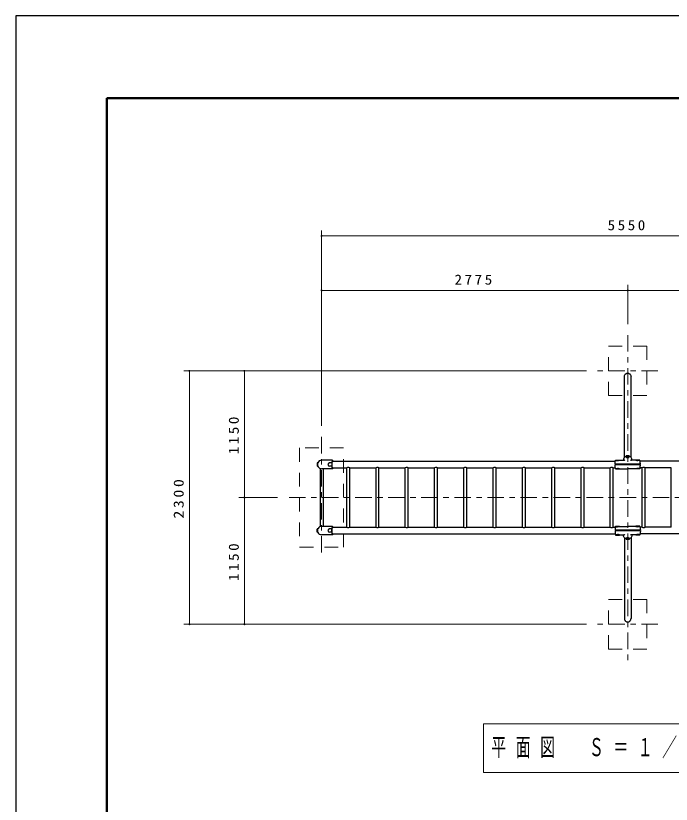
# Model space of a CAD drawing. Units: millimetres on the paper, scale 1:50. Extents: x -401 to 16, y -15 to 282.
# Drawn here: x -401.5 to -282.6, y 138.8 to 282 of the extents above; entities that cross this region are included whole.
import ezdxf

# ---------------------------------------------------------------- set-up
doc = ezdxf.new("R2010")
doc.units = ezdxf.units.MM
doc.linetypes.add('USER1', pattern=[4.5, 2.5, -2])
doc.linetypes.add('USER2', pattern=[6, 3, -1, 1, -1])
for name, color, linetype, lineweight in [('A3図枠', 140, 'Continuous', 50), ('線', 7, 'Continuous', 25), ('補助', 2, 'Continuous', 13)]:
    doc.layers.add(name, color=color, linetype=linetype, lineweight=lineweight)
doc.styles.add('ＭＳ ゴシック', font='')
doc.styles.get('ＭＳ ゴシック').set_extended_font_data('MS Gothic')

# ---------------------------------------------------------------- blocks, each defined once
blk = doc.blocks.new('dimension_origin')
at = {"color": 0, "linetype": 'Continuous', "lineweight": -2}
blk.add_circle((0, 0), 1.25, dxfattribs=at)

msp = doc.modelspace()

# ---------------------------------------------------------------- linework, layer by layer
at = {"layer": 'A3図枠', "color": 7}
for p, q in [((0, 267), (-385, 267)), ((-385, 267), (-385, 0))]:
    msp.add_line(p, q, dxfattribs=at)
at = {"layer": '線', "color": 1, "linetype": 'USER2', "lineweight": 13}
for p, q in [((-290.456, 224.006), (-290.456, 165.006)), ((-284.956, 217.506), (-295.956, 217.506)), ((-346, 205.506), (-346, 183.506)), ((-228.912, 194.506), (-352, 194.506)), ((-284.956, 171.506), (-295.956, 171.506))]:
    msp.add_line(p, q, dxfattribs=at)
at = {"layer": '線'}
for p, q in [((-291.061, 201.774), (-291.061, 216.438)), ((-289.851, 201.774), (-289.851, 216.438)), ((-290.758, 201.876), (-290.758, 202.088)), ((-290.158, 202.088), (-290.758, 202.088)), ((-290.158, 201.876), (-290.158, 202.088)), ((-346.805, 200.786), (-346.805, 200.226)), ((-346.717, 200.806), (-346.785, 200.806)), ((-344.03, 201.271), (-346, 201.271)), ((-344.153, 200.806), (-344.564, 200.806)), ((-344.17, 200.796), (-344.17, 200.216)), ((-344.069, 201.111), (-292.705, 201.111)), ((-292.675, 201.215), (-292.675, 201.295)), ((-292.655, 201.315), (-291.949, 201.315)), ((-291.929, 201.276), (-291.929, 201.295)), ((-291.929, 201.276), (-291.165, 201.276)), ((-291.226, 201.276), (-291.226, 201.327)), ((-288.983, 201.276), (-289.748, 201.276)), ((-289.686, 201.276), (-289.686, 201.327)), ((-288.983, 201.276), (-288.983, 201.295)), ((-288.257, 201.315), (-288.963, 201.315)), ((-288.237, 201.215), (-288.237, 201.295)), ((-236.843, 201.111), (-288.207, 201.111)), ((-346.717, 200.206), (-346.785, 200.206)), ((-346.272, 199.791), (-346.272, 189.221)), ((-344.03, 199.741), (-346, 199.741)), ((-345.728, 199.741), (-345.728, 189.271)), ((-344.153, 200.206), (-344.564, 200.206)), ((-344.07, 199.901), (-341.446, 199.901)), ((-341.446, 189.111), (-341.446, 199.901)), ((-340.902, 189.111), (-340.902, 199.901)), ((-340.902, 199.901), (-336.128, 199.901)), ((-336.128, 189.111), (-336.128, 199.901)), ((-335.584, 199.901), (-330.81, 199.901)), ((-335.584, 189.111), (-335.584, 199.901)), ((-330.81, 189.111), (-330.81, 199.901)), ((-330.266, 199.901), (-325.492, 199.901)), ((-330.266, 189.111), (-330.266, 199.901)), ((-325.492, 189.111), (-325.492, 199.901)), ((-324.948, 199.901), (-320.174, 199.901)), ((-324.948, 189.111), (-324.948, 199.901)), ((-320.174, 189.111), (-320.174, 199.901)), ((-319.63, 199.901), (-314.856, 199.901)), ((-319.63, 189.111), (-319.63, 199.901)), ((-314.856, 189.111), (-314.856, 199.901)), ((-314.312, 199.901), (-309.538, 199.901)), ((-314.312, 189.111), (-314.312, 199.901)), ((-309.538, 189.111), (-309.538, 199.901)), ((-308.994, 199.901), (-304.22, 199.901)), ((-308.994, 189.111), (-308.994, 199.901)), ((-304.22, 189.111), (-304.22, 199.901)), ((-303.676, 199.901), (-298.902, 199.901)), ((-303.676, 189.111), (-303.676, 199.901)), ((-298.902, 189.111), (-298.902, 199.901)), ((-298.358, 199.901), (-293.642, 199.901)), ((-298.358, 189.111), (-298.358, 199.901)), ((-293.642, 189.111), (-293.642, 199.901)), ((-293.098, 199.901), (-292.705, 199.901)), ((-293.098, 189.111), (-293.098, 199.901)), ((-292.675, 199.797), (-292.675, 199.716)), ((-292.655, 199.696), (-291.949, 199.696)), ((-291.929, 199.736), (-291.929, 199.716)), ((-291.929, 199.736), (-290.456, 199.736)), ((-288.983, 199.736), (-290.456, 199.736)), ((-288.983, 199.736), (-288.983, 199.716)), ((-288.257, 199.696), (-288.963, 199.696)), ((-288.237, 199.797), (-288.237, 199.716)), ((-287.815, 199.901), (-288.207, 199.901)), ((-287.815, 189.111), (-287.815, 199.901)), ((-287.271, 189.111), (-287.271, 199.901)), ((-282.554, 199.901), (-287.271, 199.901)), ((-282.554, 189.111), (-282.554, 199.901)), ((-344.03, 189.271), (-346, 189.271)), ((-344.069, 189.111), (-341.446, 189.111)), ((-340.902, 189.111), (-336.128, 189.111)), ((-335.584, 189.111), (-330.81, 189.111)), ((-330.266, 189.111), (-325.492, 189.111)), ((-324.948, 189.111), (-320.174, 189.111)), ((-319.63, 189.111), (-314.856, 189.111)), ((-314.312, 189.111), (-309.538, 189.111)), ((-308.994, 189.111), (-304.22, 189.111)), ((-303.676, 189.111), (-298.902, 189.111)), ((-298.358, 189.111), (-293.642, 189.111)), ((-293.098, 189.111), (-292.705, 189.111)), ((-292.675, 189.215), (-292.675, 189.295)), ((-292.655, 189.315), (-291.949, 189.315)), ((-291.929, 189.276), (-291.929, 189.295)), ((-291.929, 189.276), (-290.456, 189.276)), ((-288.983, 189.276), (-290.456, 189.276)), ((-288.983, 189.276), (-288.983, 189.295)), ((-288.257, 189.315), (-288.963, 189.315)), ((-288.237, 189.215), (-288.237, 189.295)), ((-287.815, 189.111), (-288.207, 189.111)), ((-282.554, 189.111), (-287.271, 189.111)), ((-346.805, 188.226), (-346.805, 188.786)), ((-346.717, 188.806), (-346.785, 188.806)), ((-346.717, 188.206), (-346.785, 188.206)), ((-344.03, 187.741), (-346, 187.741)), ((-344.153, 188.806), (-344.564, 188.806)), ((-344.153, 188.206), (-344.564, 188.206)), ((-344.17, 188.216), (-344.17, 188.796)), ((-344.075, 187.914), (-292.705, 187.901)), ((-292.675, 187.797), (-292.675, 187.716)), ((-292.655, 187.696), (-291.949, 187.696)), ((-291.929, 187.736), (-291.929, 187.716)), ((-291.929, 187.736), (-291.165, 187.736)), ((-291.226, 187.736), (-291.226, 187.685)), ((-288.983, 187.736), (-289.748, 187.736)), ((-289.686, 187.736), (-289.686, 187.685)), ((-288.983, 187.736), (-288.983, 187.716)), ((-288.257, 187.696), (-288.963, 187.696)), ((-288.237, 187.797), (-288.237, 187.716)), ((-236.837, 187.914), (-288.207, 187.901)), ((-291.061, 187.237), (-291.061, 172.573)), ((-290.758, 187.136), (-290.758, 186.924)), ((-290.158, 186.924), (-290.758, 186.924)), ((-290.158, 187.136), (-290.158, 186.924)), ((-289.851, 187.237), (-289.851, 172.573))]:
    msp.add_line(p, q, dxfattribs=at)
at = {"layer": '線', "color": 2}
for p, q in [((-344.042, 201.268), (-344.042, 201.152)), ((-344.042, 201.151), (-344.019, 201.151)), ((-344.019, 201.268), (-344.019, 201.152)), ((-288.156, 200.571), (-292.756, 200.571)), ((-288.156, 200.441), (-292.756, 200.441)), ((-292.675, 201.215), (-292.281, 201.215)), ((-288.237, 201.215), (-288.631, 201.215)), ((-344.042, 199.861), (-344.019, 199.861)), ((-344.042, 199.86), (-344.042, 199.744)), ((-344.019, 199.86), (-344.019, 199.744)), ((-292.675, 199.797), (-292.281, 199.797)), ((-288.237, 199.797), (-288.631, 199.797)), ((-344.042, 189.152), (-344.042, 189.268)), ((-344.042, 189.151), (-344.019, 189.151)), ((-344.042, 189.151), (-344.019, 189.151)), ((-344.042, 189.151), (-344.019, 189.151)), ((-344.019, 189.152), (-344.019, 189.268)), ((-292.675, 189.215), (-292.281, 189.215)), ((-288.237, 189.215), (-288.631, 189.215)), ((-344.042, 187.861), (-344.019, 187.861)), ((-344.042, 187.861), (-344.019, 187.861)), ((-344.042, 187.861), (-344.019, 187.861)), ((-344.042, 187.744), (-344.042, 187.86)), ((-344.019, 187.744), (-344.019, 187.86)), ((-288.156, 188.571), (-292.756, 188.571)), ((-288.156, 188.441), (-292.756, 188.441)), ((-292.675, 187.797), (-292.281, 187.797)), ((-288.237, 187.797), (-288.631, 187.797))]:
    msp.add_line(p, q, dxfattribs=at)
at = {"layer": '線', "lineweight": 13}
for p, q in [((-316.598, 153.416), (-316.598, 144.616)), ((-268.798, 153.416), (-316.598, 153.416)), ((-316.598, 144.616), (-268.798, 144.616))]:
    msp.add_line(p, q, dxfattribs=at)
at = {"layer": '線'}
for points in [[(-401.498, -14.96), (16.498, -14.96), (16.498, 281.96), (-401.498, 281.96)], [(-290.598, 201.951), (-290.598, 201.947), (-290.596, 201.943), (-290.594, 201.939), (-290.59, 201.935), (-290.585, 201.931), (-290.58, 201.927), (-290.573, 201.924), (-290.566, 201.92), (-290.557, 201.917), (-290.548, 201.914), (-290.539, 201.912), (-290.528, 201.91), (-290.518, 201.908), (-290.506, 201.906), (-290.495, 201.905), (-290.483, 201.904), (-290.471, 201.903), (-290.458, 201.903), (-290.446, 201.903), (-290.434, 201.904), (-290.422, 201.905), (-290.411, 201.906), (-290.399, 201.908), (-290.388, 201.91), (-290.378, 201.912), (-290.368, 201.914), (-290.359, 201.917), (-290.351, 201.92), (-290.344, 201.924), (-290.337, 201.927), (-290.332, 201.931), (-290.327, 201.935), (-290.323, 201.939), (-290.321, 201.943), (-290.319, 201.947), (-290.318, 201.951), (-290.319, 201.955), (-290.321, 201.959), (-290.323, 201.963), (-290.327, 201.967), (-290.332, 201.971), (-290.337, 201.975), (-290.344, 201.978), (-290.351, 201.982), (-290.359, 201.985), (-290.368, 201.988), (-290.378, 201.99), (-290.388, 201.992), (-290.399, 201.994), (-290.411, 201.996), (-290.422, 201.997), (-290.434, 201.998), (-290.446, 201.999), (-290.458, 201.999), (-290.471, 201.999), (-290.483, 201.998), (-290.495, 201.997), (-290.506, 201.996), (-290.518, 201.994), (-290.528, 201.992), (-290.539, 201.99), (-290.548, 201.988), (-290.557, 201.985), (-290.566, 201.982), (-290.573, 201.978), (-290.58, 201.975), (-290.585, 201.971), (-290.59, 201.967), (-290.594, 201.963), (-290.596, 201.959), (-290.598, 201.955)], [(-290.598, 187.061), (-290.598, 187.065), (-290.596, 187.069), (-290.594, 187.073), (-290.59, 187.077), (-290.585, 187.081), (-290.58, 187.085), (-290.573, 187.088), (-290.566, 187.091), (-290.557, 187.095), (-290.548, 187.097), (-290.539, 187.1), (-290.528, 187.102), (-290.518, 187.104), (-290.506, 187.106), (-290.495, 187.107), (-290.483, 187.108), (-290.471, 187.108), (-290.458, 187.109), (-290.446, 187.108), (-290.434, 187.108), (-290.422, 187.107), (-290.411, 187.106), (-290.399, 187.104), (-290.388, 187.102), (-290.378, 187.1), (-290.368, 187.097), (-290.359, 187.095), (-290.351, 187.091), (-290.344, 187.088), (-290.337, 187.085), (-290.332, 187.081), (-290.327, 187.077), (-290.323, 187.073), (-290.321, 187.069), (-290.319, 187.065), (-290.318, 187.061), (-290.319, 187.056), (-290.321, 187.052), (-290.323, 187.048), (-290.327, 187.044), (-290.332, 187.04), (-290.337, 187.037), (-290.344, 187.033), (-290.351, 187.03), (-290.359, 187.027), (-290.368, 187.024), (-290.378, 187.021), (-290.388, 187.019), (-290.399, 187.017), (-290.411, 187.016), (-290.422, 187.014), (-290.434, 187.013), (-290.446, 187.013), (-290.458, 187.013), (-290.471, 187.013), (-290.483, 187.013), (-290.495, 187.014), (-290.506, 187.016), (-290.518, 187.017), (-290.528, 187.019), (-290.539, 187.021), (-290.548, 187.024), (-290.557, 187.027), (-290.566, 187.03), (-290.573, 187.033), (-290.58, 187.037), (-290.585, 187.04), (-290.59, 187.044), (-290.594, 187.048), (-290.596, 187.052), (-290.598, 187.056)]]:
    msp.add_lwpolyline(points, close=True, dxfattribs=at)
at = {"layer": '線', "color": 4, "linetype": 'USER1', "lineweight": 13}
for points in [[(-293.956, 222.006), (-286.956, 222.006), (-286.956, 213.006), (-293.956, 213.006)], [(-342, 203.506), (-350, 203.506), (-350, 185.506), (-342, 185.506)], [(-293.956, 176.006), (-286.956, 176.006), (-286.956, 167.006), (-293.956, 167.006)]]:
    msp.add_lwpolyline(points, close=True, dxfattribs=at)
at = {"layer": '線'}
for points in [[(-291.061, 216.438), (-291.056, 216.522), (-291.041, 216.605), (-291.015, 216.685), (-290.98, 216.76), (-290.936, 216.83), (-290.884, 216.894), (-290.824, 216.949), (-290.759, 216.996), (-290.688, 217.033), (-290.613, 217.06), (-290.535, 217.077), (-290.456, 217.082), (-290.377, 217.077), (-290.3, 217.06), (-290.225, 217.033), (-290.154, 216.996), (-290.088, 216.949), (-290.028, 216.894), (-289.976, 216.83), (-289.932, 216.76), (-289.897, 216.685), (-289.872, 216.605), (-289.856, 216.522), (-289.851, 216.438)], [(-290.758, 201.993), (-290.835, 201.958), (-290.907, 201.915), (-290.974, 201.864), (-291.034, 201.807), (-291.087, 201.744), (-291.133, 201.676), (-291.17, 201.604), (-291.198, 201.528), (-291.217, 201.449), (-291.227, 201.369), (-291.228, 201.348), (-291.228, 201.327)], [(-290.758, 201.951), (-290.756, 201.938), (-290.748, 201.924), (-290.736, 201.912), (-290.718, 201.9), (-290.696, 201.889), (-290.671, 201.878), (-290.641, 201.87), (-290.608, 201.862), (-290.573, 201.856), (-290.536, 201.852), (-290.498, 201.849), (-290.458, 201.848), (-290.419, 201.849), (-290.381, 201.852), (-290.344, 201.856), (-290.308, 201.862), (-290.276, 201.87), (-290.246, 201.878), (-290.22, 201.889), (-290.199, 201.9), (-290.181, 201.912), (-290.169, 201.924), (-290.161, 201.938), (-290.158, 201.951)], [(-289.688, 201.327), (-289.697, 201.432), (-289.721, 201.535), (-289.761, 201.634), (-289.817, 201.726), (-289.885, 201.81), (-289.967, 201.883), (-290.058, 201.945), (-290.158, 201.993)], [(-292.756, 200.571), (-292.753, 200.674), (-292.748, 200.774), (-292.741, 200.869), (-292.731, 200.958), (-292.719, 201.038), (-292.706, 201.109), (-292.691, 201.168), (-292.675, 201.215)], [(-292.675, 199.797), (-292.691, 199.844), (-292.706, 199.903), (-292.719, 199.974), (-292.731, 200.054), (-292.741, 200.142), (-292.748, 200.237), (-292.753, 200.338), (-292.756, 200.441)], [(-288.156, 200.571), (-288.159, 200.674), (-288.164, 200.774), (-288.172, 200.869), (-288.181, 200.958), (-288.193, 201.038), (-288.206, 201.109), (-288.221, 201.168), (-288.237, 201.215)], [(-288.237, 199.797), (-288.221, 199.844), (-288.206, 199.903), (-288.193, 199.974), (-288.181, 200.054), (-288.172, 200.142), (-288.164, 200.237), (-288.159, 200.338), (-288.156, 200.441)], [(-292.675, 189.215), (-292.691, 189.168), (-292.706, 189.109), (-292.719, 189.038), (-292.731, 188.958), (-292.741, 188.869), (-292.748, 188.774), (-292.753, 188.674), (-292.756, 188.571)], [(-288.237, 189.215), (-288.221, 189.168), (-288.206, 189.109), (-288.193, 189.038), (-288.181, 188.958), (-288.172, 188.869), (-288.164, 188.774), (-288.159, 188.674), (-288.156, 188.571)], [(-292.756, 188.441), (-292.753, 188.338), (-292.748, 188.237), (-292.741, 188.142), (-292.731, 188.054), (-292.719, 187.974), (-292.706, 187.903), (-292.691, 187.844), (-292.675, 187.797)], [(-290.758, 187.019), (-290.859, 187.067), (-290.95, 187.128), (-291.031, 187.202), (-291.1, 187.285), (-291.155, 187.377), (-291.196, 187.476), (-291.22, 187.579), (-291.228, 187.685)], [(-289.688, 187.685), (-289.697, 187.579), (-289.721, 187.476), (-289.761, 187.377), (-289.817, 187.285), (-289.885, 187.202), (-289.967, 187.128), (-290.058, 187.067), (-290.158, 187.019)], [(-288.156, 188.441), (-288.159, 188.338), (-288.164, 188.237), (-288.172, 188.142), (-288.181, 188.054), (-288.193, 187.974), (-288.206, 187.903), (-288.221, 187.844), (-288.237, 187.797)], [(-290.758, 187.061), (-290.756, 187.074), (-290.748, 187.087), (-290.736, 187.1), (-290.718, 187.112), (-290.696, 187.123), (-290.671, 187.133), (-290.641, 187.142), (-290.608, 187.15), (-290.573, 187.155), (-290.536, 187.16), (-290.498, 187.162), (-290.458, 187.163), (-290.419, 187.162), (-290.381, 187.16), (-290.344, 187.155), (-290.308, 187.15), (-290.276, 187.142), (-290.246, 187.133), (-290.22, 187.123), (-290.199, 187.112), (-290.181, 187.1), (-290.169, 187.087), (-290.161, 187.074), (-290.158, 187.061)], [(-291.061, 172.573), (-291.056, 172.489), (-291.041, 172.407), (-291.015, 172.327), (-290.98, 172.251), (-290.936, 172.181), (-290.884, 172.118), (-290.824, 172.062), (-290.759, 172.016), (-290.688, 171.978), (-290.613, 171.951), (-290.535, 171.935), (-290.456, 171.929), (-290.377, 171.935), (-290.3, 171.951), (-290.225, 171.978), (-290.154, 172.016), (-290.088, 172.062), (-290.028, 172.118), (-289.976, 172.181), (-289.932, 172.251), (-289.897, 172.327), (-289.872, 172.407), (-289.856, 172.489), (-289.851, 172.573)]]:
    msp.add_lwpolyline(points, dxfattribs=at)
at = {"layer": '線', "color": 2}
for points in [[(-290.758, 201.876), (-290.756, 201.862), (-290.748, 201.849), (-290.736, 201.837), (-290.718, 201.825), (-290.696, 201.813), (-290.671, 201.803), (-290.641, 201.794), (-290.608, 201.787), (-290.573, 201.781), (-290.536, 201.777), (-290.498, 201.774), (-290.458, 201.773), (-290.419, 201.774), (-290.381, 201.777), (-290.344, 201.781), (-290.308, 201.787), (-290.276, 201.794), (-290.246, 201.803), (-290.22, 201.813), (-290.199, 201.825), (-290.181, 201.837), (-290.169, 201.849), (-290.161, 201.862), (-290.158, 201.876)], [(-290.758, 187.136), (-290.756, 187.149), (-290.748, 187.162), (-290.736, 187.175), (-290.718, 187.187), (-290.696, 187.198), (-290.671, 187.208), (-290.641, 187.217), (-290.608, 187.225), (-290.573, 187.231), (-290.536, 187.235), (-290.498, 187.238), (-290.458, 187.238), (-290.419, 187.238), (-290.381, 187.235), (-290.344, 187.231), (-290.308, 187.225), (-290.276, 187.217), (-290.246, 187.208), (-290.22, 187.198), (-290.199, 187.187), (-290.181, 187.175), (-290.169, 187.162), (-290.161, 187.149), (-290.158, 187.136)]]:
    msp.add_lwpolyline(points, dxfattribs=at)
at = {"layer": '線'}
for centre, radius, start, end in [((-346.785, 200.786), 0.02, 90, 180), ((-346, 200.506), 0.765, 155.94312, 270), ((-346.717, 200.826), 0.02, 270, 335.94312), ((-346, 200.506), 0.765, 90, 155.94312), ((-344.56, 200.506), 0.3, 90.81439, 269.18561), ((-344.16, 200.796), 0.01, 90, 180), ((-342.558, 200.748), 1.595, 166.25409, 177.91585), ((-343.792, 201.076), 0.32, 145.82888, 170.83694), ((-344.03, 201.24), 0.0305, 30.22366, 150.25037), ((-344.283, 201.067), 0.336, 7.47609, 34.11173), ((-292.655, 201.295), 0.02, 90, 180), ((-291.949, 201.295), 0.02, 0, 90), ((-288.963, 201.295), 0.02, 90, 180), ((-288.257, 201.295), 0.02, 0, 90), ((-346.785, 200.226), 0.02, 180, 270), ((-346.717, 200.186), 0.02, 24.05688, 90), ((-342.196, 200.321), 1.96, 183.37926, 194.1116), ((-343.908, 199.882), 0.192, 191.687, 226.16504), ((-344.081, 199.829), 0.105, 305.95257, 341.65088), ((-344.565, 200.03), 0.63, 338.11291, 348.12401), ((-292.655, 199.716), 0.02, 180, 270), ((-291.949, 199.716), 0.02, 270, 0), ((-288.963, 199.716), 0.02, 180, 270), ((-288.257, 199.716), 0.02, 270, 0), ((-346, 188.506), 0.765, 90, 204.05688), ((-342.558, 188.748), 1.595, 166.25409, 177.91585), ((-343.792, 189.076), 0.32, 145.82888, 170.83694), ((-344.03, 189.24), 0.0305, 30.22366, 150.25037), ((-344.283, 189.067), 0.336, 7.47609, 34.11173), ((-292.655, 189.295), 0.02, 90, 180), ((-291.949, 189.295), 0.02, 0, 90), ((-288.963, 189.295), 0.02, 90, 180), ((-288.257, 189.295), 0.02, 0, 90), ((-346.785, 188.786), 0.02, 90, 180), ((-346.785, 188.226), 0.02, 180, 270), ((-346.717, 188.826), 0.02, 270, 335.94312), ((-346.717, 188.186), 0.02, 24.05688, 90), ((-346, 188.506), 0.765, 204.05688, 270), ((-344.56, 188.506), 0.3, 90.81439, 269.18561), ((-344.16, 188.796), 0.01, 90, 180), ((-344.16, 188.216), 0.01, 180, 270), ((-342.196, 188.321), 1.96, 183.37926, 194.1116), ((-343.908, 187.882), 0.192, 191.687, 226.16504), ((-344.03, 187.765), 0.0244, 242.45693, 297.54307), ((-344.081, 187.829), 0.105, 305.95257, 341.65088), ((-344.565, 188.03), 0.63, 338.11291, 348.12401), ((-292.655, 187.716), 0.02, 180, 270), ((-291.949, 187.716), 0.02, 270, 0), ((-288.963, 187.716), 0.02, 180, 270), ((-288.257, 187.716), 0.02, 270, 0)]:
    msp.add_arc(centre, radius, start, end, dxfattribs=at)
at = {"layer": '線', "color": 2}
for centre, radius, start, end in [((-340.452, 200.506), 3.691, 178.19195, 181.14616), ((-340.887, 200.492), 3.255, 181.06641, 184.81698), ((-341.021, 200.527), 3.121, 174.82846, 178.2554), ((-343.066, 200.754), 1.065, 160.43628, 177.08684), ((-343.978, 201.072), 0.0992, 132.54873, 157.16436), ((-344.05, 201.152), 0.008, 306.90557, 0), ((-344.011, 201.152), 0.008, 180, 233.09443), ((-344.08, 201.074), 0.0961, 22.43587, 47.85097), ((-292.282, 202.27), 1.056, 270.05933, 289.54961), ((-291.145, 201.531), 0.256, 265.50225, 317.3354), ((-289.768, 201.531), 0.256, 222.6646, 274.49775), ((-288.63, 202.27), 1.056, 250.45039, 269.94067), ((-342.209, 200.373), 1.928, 184.58307, 189.85966), ((-343.443, 200.147), 0.674, 188.90941, 200.53133), ((-343.966, 199.948), 0.114, 199.18552, 226.33927), ((-344.05, 199.86), 0.008, 0, 53.09443), ((-344.011, 199.86), 0.008, 126.90557, 180), ((-344.08, 199.938), 0.0961, 312.14897, 337.56415), ((-341.174, 199.36), 0.605, 63.28283, 116.71717), ((-335.856, 199.36), 0.605, 63.28283, 116.71717), ((-330.538, 199.36), 0.605, 63.28283, 116.71717), ((-325.22, 199.36), 0.605, 63.28283, 116.71717), ((-319.902, 199.36), 0.605, 63.28283, 116.71717), ((-314.584, 199.36), 0.605, 63.28283, 116.71717), ((-309.266, 199.36), 0.605, 63.28283, 116.71717), ((-303.948, 199.36), 0.605, 63.28283, 116.71717), ((-298.63, 199.36), 0.605, 63.28283, 116.71717), ((-293.37, 199.36), 0.605, 63.28283, 116.71717), ((-292.282, 198.741), 1.056, 70.45039, 89.94067), ((-288.63, 198.741), 1.056, 90.05933, 109.54961), ((-287.543, 199.36), 0.605, 63.28283, 116.71717), ((-343.066, 188.754), 1.065, 160.43628, 177.08684), ((-343.978, 189.072), 0.0992, 132.54873, 157.16436), ((-344.05, 189.152), 0.008, 306.90557, 0), ((-344.05, 189.152), 0.008, 306.90557, 0), ((-344.05, 189.152), 0.008, 306.90557, 0), ((-344.011, 189.152), 0.008, 180, 233.09443), ((-344.011, 189.152), 0.008, 180, 233.09443), ((-344.011, 189.152), 0.008, 180, 233.09443), ((-344.08, 189.074), 0.0961, 22.43587, 47.85097), ((-341.174, 189.651), 0.605, 243.28283, 296.71717), ((-335.856, 189.651), 0.605, 243.28283, 296.71717), ((-330.538, 189.651), 0.605, 243.28283, 296.71717), ((-325.22, 189.651), 0.605, 243.28283, 296.71717), ((-319.902, 189.651), 0.605, 243.28283, 296.71717), ((-314.584, 189.651), 0.605, 243.28283, 296.71717), ((-309.266, 189.651), 0.605, 243.28283, 296.71717), ((-303.948, 189.651), 0.605, 243.28283, 296.71717), ((-298.63, 189.651), 0.605, 243.28283, 296.71717), ((-293.37, 189.651), 0.605, 243.28283, 296.71717), ((-292.282, 190.27), 1.056, 270.05933, 289.54961), ((-288.63, 190.27), 1.056, 250.45039, 269.94067), ((-287.543, 189.651), 0.605, 243.28283, 296.71717), ((-340.452, 188.506), 3.691, 178.19195, 181.14616), ((-340.887, 188.492), 3.255, 181.06641, 184.81698), ((-341.021, 188.527), 3.121, 174.82846, 178.2554), ((-342.209, 188.373), 1.928, 184.58307, 189.85966), ((-343.443, 188.147), 0.674, 188.90941, 200.53133), ((-343.966, 187.948), 0.114, 199.18552, 226.33927), ((-344.05, 187.86), 0.008, 0, 53.09443), ((-344.05, 187.86), 0.008, 0, 53.09443), ((-344.05, 187.86), 0.008, 0, 53.09443), ((-344.011, 187.86), 0.008, 126.90557, 180), ((-344.011, 187.86), 0.008, 126.90557, 180), ((-344.011, 187.86), 0.008, 126.90557, 180), ((-344.08, 187.938), 0.0961, 312.14897, 337.56415), ((-292.282, 186.741), 1.056, 70.45039, 89.94067), ((-291.145, 187.48), 0.256, 42.6646, 94.49775), ((-289.768, 187.48), 0.256, 85.50225, 137.3354), ((-288.63, 186.741), 1.056, 90.05933, 109.54961)]:
    msp.add_arc(centre, radius, start, end, dxfattribs=at)
at = {"layer": '補助'}
for p, q in [((-346, 207.506), (-346, 243.006)), ((-346, 242.006), (-234.912, 242.006)), ((-346, 207.506), (-346, 233.121)), ((-346, 232.121), (-290.456, 232.121)), ((-290.456, 226.006), (-290.456, 233.121)), ((-290.456, 226.006), (-290.456, 233.121)), ((-290.456, 232.121), (-234.912, 232.121)), ((-297.956, 217.506), (-371, 217.506)), ((-370, 171.506), (-370, 217.506)), ((-297.956, 217.506), (-361, 217.506)), ((-360, 194.506), (-360, 217.506)), ((-354, 194.506), (-361, 194.506)), ((-354, 194.506), (-361, 194.506)), ((-360, 171.506), (-360, 194.506)), ((-297.956, 171.506), (-371, 171.506)), ((-297.956, 171.506), (-361, 171.506))]:
    msp.add_line(p, q, dxfattribs=at)

# ---------------------------------------------------------------- block references
at = {"layer": '補助', "xscale": 0.0667, "yscale": 0.0667}
for p in [(-346, 242.006), (-346, 232.121), (-290.456, 232.121)]:
    msp.add_blockref('dimension_origin', p, dxfattribs=at)
for p, rotation in [((-290.456, 232.121), 180), ((-370, 217.506), 270), ((-360, 217.506), 270), ((-360, 194.506), 270), ((-360, 194.506), 90), ((-370, 171.506), 90), ((-360, 171.506), 90)]:
    msp.add_blockref('dimension_origin', p, dxfattribs=dict(at, rotation=rotation))

# ---------------------------------------------------------------- texts
at = {"layer": '線', "insert": (-315.198, 149.016), "char_height": 3.299, "attachment_point": 4, "style": 'ＭＳ ゴシック'}
msp.add_mtext('\\T1.64;\\W0.6;平面図\u3000Ｓ＝１／５０', dxfattribs=at)
at = {"layer": '補助', "char_height": 1.833, "attachment_point": 8, "style": 'ＭＳ ゴシック'}
for s, insert in [('\\T1.33;\\W1.1;5550', (-290.456, 243.006)), ('\\T1.33;\\W1.1;2775', (-318.228, 233.121))]:
    msp.add_mtext(s, dxfattribs=dict(at, insert=insert))
at = {"layer": '補助', "char_height": 1.833, "attachment_point": 8, "rotation": 90, "style": 'ＭＳ ゴシック'}
for s, insert in [('\\T1.33;\\W1.1;1150', (-361, 206.006)), ('\\T1.33;\\W1.15;2300', (-371, 194.506)), ('\\T1.33;\\W1.1;1150', (-361, 183.006))]:
    msp.add_mtext(s, dxfattribs=dict(at, insert=insert))

doc.saveas('drawing.dxf')
